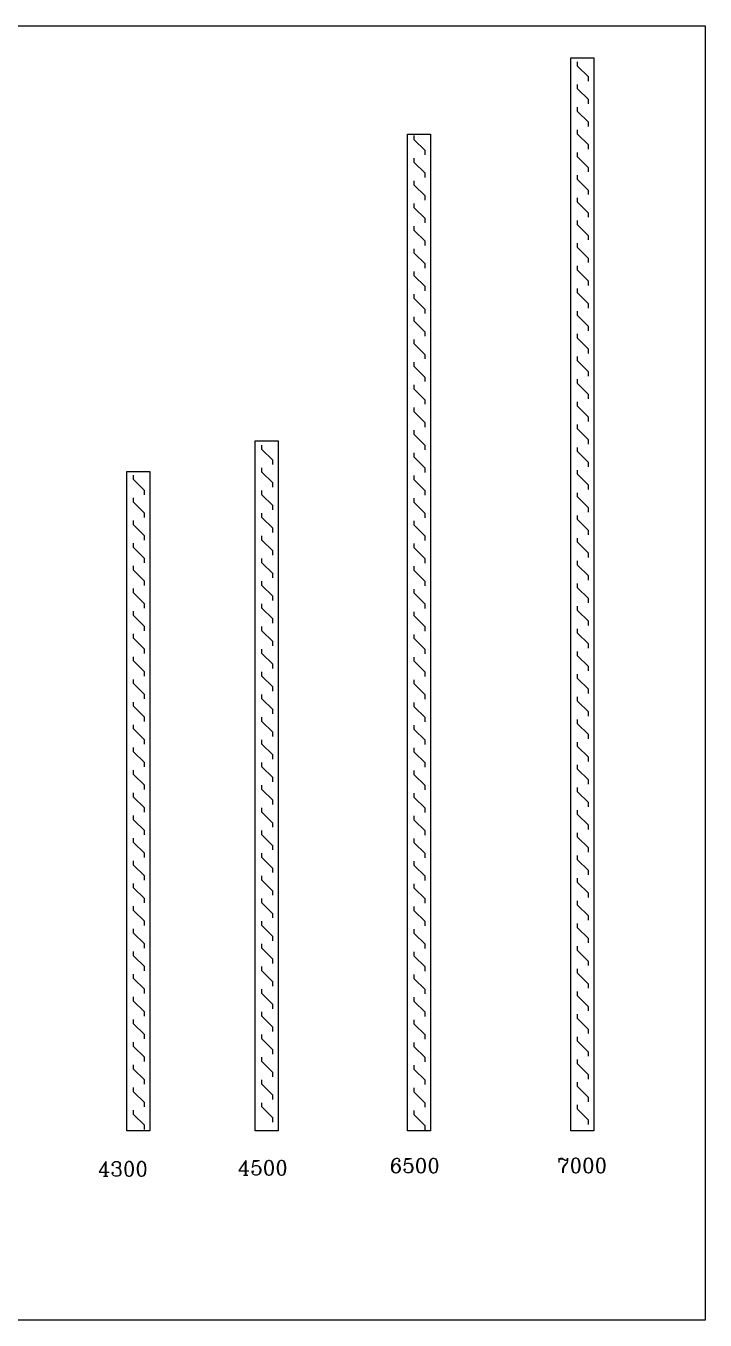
# Model space of a CAD drawing. Extents: x 462150 to 608263, y 35809 to 85242.
# Drawn here: x 571571 to 576003, y 56650 to 65093 of the extents above; entities that cross this region are included whole.
import ezdxf

# ---------------------------------------------------------------- set-up
doc = ezdxf.new("R2010")
doc.units = 0
doc.header["$LTSCALE"] = 500
doc.header["$MEASUREMENT"] = 0
for name, color, linetype in [('AC-LOUVER', 2, 'Continuous'), ('MH-RLD', 2, 'Continuous'), ('PL-W-TEXT', 7, 'Continuous')]:
    doc.layers.add(name, color=color, linetype=linetype)
doc.styles.add('FF-LOOP', font='romanc.shx', dxfattribs={"height": 2})

# ---------------------------------------------------------------- blocks, each defined once
blk = doc.blocks.new('R_ARW')
at = {"color": 2}
blk.add_lwpolyline([(0, 0, 0, 0.45, 0), (0, 1.097015862694108, 0, 0, 0), (0, 1.772015862694107, 0, 0, 0), (0.2249999999999996, 1.997015862694107, 0, 0, 0), (-0.2249999999999996, 1.997015862694107, 0, 0, 0), (0, 2.222015862694108, 0, 0, 0), (0, 2.897015862694106, 0, 0, 0)], format="xyseb", dxfattribs=at)
blk = doc.blocks.new('EAL-4300')
at = {"layer": 'AC-LOUVER'}
blk.add_lwpolyline([(0, 0), (0, -4300.000283955712), (-150, -4300.000283955712), (-150, 0)], close=True, dxfattribs=at)
for points in [[(-34.92918695614208, -150.8360752109583), (-34.92918695614208, -122.8703432196635), (-105.6398650747869, -52.15966510101861), (-105.6398650747869, -24.19393310972373)], [(-34.92918695614208, -298.7667646259215), (-34.92918695614208, -270.8010326346266), (-105.6398650747869, -200.0903545159817), (-105.6398650747869, -172.1246225246868)], [(-34.92918695614208, -446.6974540408846), (-34.92918695614208, -418.7317220495897), (-105.6398650747869, -348.0210439309449), (-105.6398650747869, -320.05531193965)], [(-34.92918695614208, -594.6281434558477), (-34.92918695614208, -566.6624114645527), (-105.6398650747869, -495.9517333459079), (-105.6398650747869, -467.9860013546131)], [(-34.92918695614208, -742.5588328708109), (-34.92918695614208, -714.593100879516), (-105.6398650747869, -643.8824227608711), (-105.6398650747869, -615.9166907695762)], [(-34.92918695614208, -890.4895222857739), (-34.92918695614208, -862.5237902944791), (-105.6398650747869, -791.8131121758342), (-105.6398650747869, -763.8473801845391)], [(-34.92918695614208, -1038.420211700737), (-34.92918695614208, -1010.454479709442), (-105.6398650747869, -939.7438015907974), (-105.6398650747869, -911.7780695995024)], [(-34.92918695614208, -1186.3509011157), (-34.92918695614208, -1158.385169124405), (-105.6398650747869, -1087.67449100576), (-105.6398650747869, -1059.708759014466)], [(-34.92918695614208, -1334.281590530663), (-34.92918695614208, -1306.315858539368), (-105.6398650747869, -1235.605180420723), (-105.6398650747869, -1207.639448429429)], [(-34.92918695614208, -1482.212279945626), (-34.92918695614208, -1454.246547954332), (-105.6398650747869, -1383.535869835687), (-105.6398650747869, -1355.570137844392)], [(-34.92918695614208, -1630.14296936059), (-34.92918695614208, -1602.177237369295), (-105.6398650747869, -1531.46655925065), (-105.6398650747869, -1503.500827259355)], [(-34.92918695614208, -1778.073658775553), (-34.92918695614208, -1750.107926784258), (-105.6398650747869, -1679.397248665613), (-105.6398650747869, -1651.431516674318)], [(-34.92918695614208, -1926.004348190516), (-34.92918695614208, -1898.038616199221), (-105.6398650747869, -1827.327938080576), (-105.6398650747869, -1799.362206089281)], [(-34.92918695614208, -2073.935037605479), (-34.92918695614208, -2045.969305614184), (-105.6398650747869, -1975.258627495539), (-105.6398650747869, -1947.292895504244)], [(-34.92918695614208, -2221.865727020442), (-34.92918695614208, -2193.899995029147), (-105.6398650747869, -2123.189316910503), (-105.6398650747869, -2095.223584919208)], [(-34.92918695614208, -2369.796416435406), (-34.92918695614208, -2341.830684444111), (-105.6398650747869, -2271.120006325466), (-105.6398650747869, -2243.154274334171)], [(-34.92918695614208, -2517.727105850369), (-34.92918695614208, -2489.761373859074), (-105.6398650747869, -2419.050695740429), (-105.6398650747869, -2391.084963749134)], [(-34.92918695614208, -2665.657795265332), (-34.92918695614208, -2637.692063274037), (-105.6398650747869, -2566.981385155392), (-105.6398650747869, -2539.015653164097)], [(-34.92918695614208, -2813.588484680295), (-34.92918695614208, -2785.622752689), (-105.6398650747869, -2714.912074570355), (-105.6398650747869, -2686.94634257906)], [(-34.92918695614208, -2961.519174095258), (-34.92918695614208, -2933.553442103963), (-105.6398650747869, -2862.842763985318), (-105.6398650747869, -2834.877031994023)], [(-34.92918695614208, -3109.449863510221), (-34.92918695614208, -3081.484131518926), (-105.6398650747869, -3010.773453400281), (-105.6398650747869, -2982.807721408986)], [(-34.92918695614208, -3257.380552925184), (-34.92918695614208, -3229.414820933889), (-105.6398650747869, -3158.704142815244), (-105.6398650747869, -3130.738410823949)], [(-34.92918695614208, -3405.311242340147), (-34.92918695614208, -3377.345510348852), (-105.6398650747869, -3306.634832230208), (-105.6398650747869, -3278.669100238913)], [(-34.92918695614208, -3553.24193175511), (-34.92918695614208, -3525.276199763816), (-105.6398650747869, -3454.565521645171), (-105.6398650747869, -3426.599789653876)], [(-34.92918695614208, -3701.172621170073), (-34.92918695614208, -3673.206889178779), (-105.6398650747869, -3602.496211060134), (-105.6398650747869, -3574.530479068839)], [(-34.92918695614208, -3849.103310585036), (-34.92918695614208, -3821.137578593742), (-105.6398650747869, -3750.426900475097), (-105.6398650747869, -3722.461168483802)], [(-34.92918695614208, -3997.034), (-34.92918695614208, -3969.068268008705), (-105.6398650747869, -3898.35758989006), (-105.6398650747869, -3870.391857898765)], [(-34.92918695614208, -4144.964689414963), (-34.92918695614208, -4116.998957423668), (-105.6398650747869, -4046.288279305023), (-105.6398650747869, -4018.322547313728)], [(-34.92918695614208, -4292.895378829926), (-34.92918695614208, -4264.929646838631), (-105.6398650747869, -4194.218968719986), (-105.6398650747869, -4166.25323672869)]]:
    blk.add_lwpolyline(points, dxfattribs=at)
at = {"layer": 'MH-RLD', "xscale": -85, "yscale": 85, "zscale": 85, "rotation": 270}
for p in [(-428.3165267433506, -185.2047327509644), (-428.3165267433506, -585.2047620764497), (-428.3165267433506, -985.2047914019348), (-428.3165267433506, -1385.204791401935), (-428.3165267433506, -1785.20482072742), (-428.3165267433506, -2185.20482072742), (-428.3165267433506, -2585.20482072742), (-428.3165267433506, -2985.20482072742), (-428.3165267433506, -3385.20482072742), (-428.3165267433506, -3785.20482072742), (-428.3165267433506, -4185.204820727419)]:
    blk.add_blockref('R_ARW', p, dxfattribs=at)
blk = doc.blocks.new('EAL-4500')
at = {"layer": 'AC-LOUVER'}
blk.add_lwpolyline([(0, 0), (0, -4500), (-150, -4500), (-150, 0)], close=True, dxfattribs=at)
for points in [[(-34.92918695614208, -153.8020752109587), (-34.92918695614208, -125.8363432196638), (-105.6398650747869, -55.12566510101897), (-105.6398650747869, -27.15993310972408)], [(-34.92918695614208, -301.7327646259218), (-34.92918695614208, -273.767032634627), (-105.6398650747869, -203.0563545159821), (-105.6398650747869, -175.0906225246872)], [(-34.92918695614208, -449.6634540408849), (-34.92918695614208, -421.69772204959), (-105.6398650747869, -350.9870439309452), (-105.6398650747869, -323.0213119396503)], [(-34.92918695614208, -597.5941434558482), (-34.92918695614208, -569.6284114645532), (-105.6398650747869, -498.9177333459083), (-105.6398650747869, -470.9520013546133)], [(-34.92918695614208, -745.5248328708113), (-34.92918695614208, -717.5591008795163), (-105.6398650747869, -646.8484227608715), (-105.6398650747869, -618.8826907695767)], [(-34.92918695614208, -893.4555222857744), (-34.92918695614208, -865.4897902944793), (-105.6398650747869, -794.7791121758347), (-105.6398650747869, -766.8133801845398)], [(-34.92918695614208, -1041.386211700737), (-34.92918695614208, -1013.420479709442), (-105.6398650747869, -942.7098015907977), (-105.6398650747869, -914.7440695995027)], [(-34.92918695614208, -1189.3169011157), (-34.92918695614208, -1161.351169124405), (-105.6398650747869, -1090.64049100576), (-105.6398650747869, -1062.674759014466)], [(-34.92918695614208, -1337.247590530664), (-34.92918695614208, -1309.281858539369), (-105.6398650747869, -1238.571180420724), (-105.6398650747869, -1210.605448429429)], [(-34.92918695614208, -1485.178279945627), (-34.92918695614208, -1457.212547954332), (-105.6398650747869, -1386.501869835687), (-105.6398650747869, -1358.536137844392)], [(-34.92918695614208, -1633.10896936059), (-34.92918695614208, -1605.143237369295), (-105.6398650747869, -1534.43255925065), (-105.6398650747869, -1506.466827259355)], [(-34.92918695614208, -1781.039658775553), (-34.92918695614208, -1753.073926784258), (-105.6398650747869, -1682.363248665613), (-105.6398650747869, -1654.397516674318)], [(-34.92918695614208, -1928.970348190516), (-34.92918695614208, -1901.004616199221), (-105.6398650747869, -1830.293938080576), (-105.6398650747869, -1802.328206089281)], [(-34.92918695614208, -2076.901037605479), (-34.92918695614208, -2048.935305614184), (-105.6398650747869, -1978.22462749554), (-105.6398650747869, -1950.258895504244)], [(-34.92918695614208, -2224.831727020442), (-34.92918695614208, -2196.865995029148), (-105.6398650747869, -2126.155316910503), (-105.6398650747869, -2098.189584919208)], [(-34.92918695614208, -2372.762416435406), (-34.92918695614208, -2344.796684444111), (-105.6398650747869, -2274.086006325466), (-105.6398650747869, -2246.120274334171)], [(-34.92918695614208, -2520.693105850369), (-34.92918695614208, -2492.727373859074), (-105.6398650747869, -2422.016695740429), (-105.6398650747869, -2394.050963749134)], [(-34.92918695614208, -2668.623795265332), (-34.92918695614208, -2640.658063274037), (-105.6398650747869, -2569.947385155392), (-105.6398650747869, -2541.981653164097)], [(-34.92918695614208, -2816.554484680295), (-34.92918695614208, -2788.588752689), (-105.6398650747869, -2717.878074570355), (-105.6398650747869, -2689.912342579061)], [(-34.92918695614208, -2964.485174095258), (-34.92918695614208, -2936.519442103963), (-105.6398650747869, -2865.808763985319), (-105.6398650747869, -2837.843031994024)], [(-34.92918695614208, -3112.415863510221), (-34.92918695614208, -3084.450131518927), (-105.6398650747869, -3013.739453400282), (-105.6398650747869, -2985.773721408987)], [(-34.92918695614208, -3260.346552925184), (-34.92918695614208, -3232.380820933889), (-105.6398650747869, -3161.670142815245), (-105.6398650747869, -3133.70441082395)], [(-34.92918695614208, -3408.277242340147), (-34.92918695614208, -3380.311510348853), (-105.6398650747869, -3309.600832230208), (-105.6398650747869, -3281.635100238913)], [(-34.92918695614208, -3556.207931755111), (-34.92918695614208, -3528.242199763816), (-105.6398650747869, -3457.531521645171), (-105.6398650747869, -3429.565789653877)], [(-34.92918695614208, -3704.138621170074), (-34.92918695614208, -3676.172889178779), (-105.6398650747869, -3605.462211060134), (-105.6398650747869, -3577.49647906884)], [(-34.92918695614208, -3852.069310585037), (-34.92918695614208, -3824.103578593742), (-105.6398650747869, -3753.392900475097), (-105.6398650747869, -3725.427168483803)], [(-34.92918695614208, -4000), (-34.92918695614208, -3972.034268008705), (-105.6398650747869, -3901.32358989006), (-105.6398650747869, -3873.357857898766)], [(-34.92918695614208, -4147.930689414963), (-34.92918695614208, -4119.964957423667), (-105.6398650747869, -4049.254279305023), (-105.6398650747869, -4021.288547313728)], [(-34.92918695614208, -4295.861378829926), (-34.92918695614208, -4267.895646838631), (-105.6398650747869, -4197.184968719986), (-105.6398650747869, -4169.219236728691)], [(-34.92918695614208, -4443.792068244888), (-34.92918695614208, -4415.826336253594), (-105.6398650747869, -4345.115658134949), (-105.6398650747869, -4317.149926143655)]]:
    blk.add_lwpolyline(points, dxfattribs=at)
at = {"layer": 'MH-RLD', "xscale": -85, "yscale": 85, "zscale": 85, "rotation": 270}
for p in [(-428.3165267433506, -188.1707327509648), (-428.3165267433506, -588.1707620764499), (-428.3165267433506, -988.1707914019353), (-428.3165267433506, -1388.170791401935), (-428.3165267433506, -1788.17082072742), (-428.3165267433506, -2188.170820727421), (-428.3165267433506, -2588.17082072742), (-428.3165267433506, -2988.17082072742), (-428.3165267433506, -3388.170820727421), (-428.3165267433506, -3788.170820727421), (-428.3165267433506, -4188.17082072742)]:
    blk.add_blockref('R_ARW', p, dxfattribs=at)
blk = doc.blocks.new('EAL-6500')
at = {"layer": 'AC-LOUVER'}
blk.add_lwpolyline([(0, 0), (0, -6500), (-150, -6500), (-150, 0)], close=True, dxfattribs=at)
for points in [[(-34.92918695614208, -134.1823284737184), (-34.92918695614208, -106.2165964824234), (-105.6398650747869, -35.50591836377861), (-105.6398650747869, -7.540186372483731)], [(-34.92918695614208, -282.1130178886815), (-34.92918695614208, -254.1472858973866), (-105.6398650747869, -183.4366077787417), (-105.6398650747869, -155.4708757874468)], [(-34.92918695614208, -430.0437073036446), (-34.92918695614208, -402.0779753123497), (-105.6398650747869, -331.3672971937049), (-105.6398650747869, -303.40156520241)], [(-34.92918695614208, -577.9743967186077), (-34.92918695614208, -550.0086647273127), (-105.6398650747869, -479.297986608668), (-105.6398650747869, -451.3322546173731)], [(-34.92918695614208, -725.9050861335708), (-34.92918695614208, -697.9393541422759), (-105.6398650747869, -627.2286760236311), (-105.6398650747869, -599.2629440323362)], [(-34.92918695614208, -873.8357755485339), (-34.92918695614208, -845.8700435572391), (-105.6398650747869, -775.1593654385943), (-105.6398650747869, -747.1936334472992)], [(-34.92918695614208, -1021.766464963497), (-34.92918695614208, -993.8007329722024), (-105.6398650747869, -923.0900548535575), (-105.6398650747869, -895.1243228622624)], [(-34.92918695614208, -1169.69715437846), (-34.92918695614208, -1141.731422387165), (-105.6398650747869, -1071.02074426852), (-105.6398650747869, -1043.055012277225)], [(-34.92918695614208, -1317.627843793423), (-34.92918695614208, -1289.662111802128), (-105.6398650747869, -1218.951433683483), (-105.6398650747869, -1190.985701692189)], [(-34.92918695614208, -1465.558533208386), (-34.92918695614208, -1437.592801217092), (-105.6398650747869, -1366.882123098447), (-105.6398650747869, -1338.916391107152)], [(-34.92918695614208, -1613.489222623349), (-34.92918695614208, -1585.523490632055), (-105.6398650747869, -1514.81281251341), (-105.6398650747869, -1486.847080522115)], [(-34.92918695614208, -1761.419912038312), (-34.92918695614208, -1733.454180047018), (-105.6398650747869, -1662.743501928373), (-105.6398650747869, -1634.777769937078)], [(-34.92918695614208, -1909.350601453276), (-34.92918695614208, -1881.384869461981), (-105.6398650747869, -1810.674191343336), (-105.6398650747869, -1782.708459352041)], [(-34.92918695614208, -2057.281290868239), (-34.92918695614208, -2029.315558876944), (-105.6398650747869, -1958.604880758299), (-105.6398650747869, -1930.639148767004)], [(-34.92918695614208, -2205.211980283202), (-34.92918695614208, -2177.246248291908), (-105.6398650747869, -2106.535570173262), (-105.6398650747869, -2078.569838181968)], [(-34.92918695614208, -2353.142669698165), (-34.92918695614208, -2325.176937706871), (-105.6398650747869, -2254.466259588225), (-105.6398650747869, -2226.500527596931)], [(-34.92918695614208, -2501.073359113128), (-34.92918695614208, -2473.107627121834), (-105.6398650747869, -2402.396949003189), (-105.6398650747869, -2374.431217011894)], [(-34.92918695614208, -2649.004048528091), (-34.92918695614208, -2621.038316536797), (-105.6398650747869, -2550.327638418152), (-105.6398650747869, -2522.361906426857)], [(-34.92918695614208, -2796.934737943055), (-34.92918695614208, -2768.96900595176), (-105.6398650747869, -2698.258327833115), (-105.6398650747869, -2670.29259584182)], [(-34.92918695614208, -2944.865427358018), (-34.92918695614208, -2916.899695366723), (-105.6398650747869, -2846.189017248078), (-105.6398650747869, -2818.223285256783)], [(-34.92918695614208, -3092.796116772981), (-34.92918695614208, -3064.830384781686), (-105.6398650747869, -2994.119706663041), (-105.6398650747869, -2966.153974671746)], [(-34.92918695614208, -3240.726806187944), (-34.92918695614208, -3212.761074196649), (-105.6398650747869, -3142.050396078004), (-105.6398650747869, -3114.08466408671)], [(-34.92918695614208, -3388.657495602907), (-34.92918695614208, -3360.691763611612), (-105.6398650747869, -3289.981085492968), (-105.6398650747869, -3262.015353501673)], [(-34.92918695614208, -3536.58818501787), (-34.92918695614208, -3508.622453026575), (-105.6398650747869, -3437.911774907931), (-105.6398650747869, -3409.946042916636)], [(-34.92918695614208, -3684.518874432833), (-34.92918695614208, -3656.553142441538), (-105.6398650747869, -3585.842464322894), (-105.6398650747869, -3557.876732331599)], [(-34.92918695614208, -3832.449563847796), (-34.92918695614208, -3804.483831856502), (-105.6398650747869, -3733.773153737857), (-105.6398650747869, -3705.807421746562)], [(-34.92918695614208, -3980.38025326276), (-34.92918695614208, -3952.414521271465), (-105.6398650747869, -3881.70384315282), (-105.6398650747869, -3853.738111161526)], [(-34.92918695614208, -4128.310942677723), (-34.92918695614208, -4100.345210686428), (-105.6398650747869, -4029.634532567783), (-105.6398650747869, -4001.668800576488)], [(-34.92918695614208, -4276.241632092686), (-34.92918695614208, -4248.275900101391), (-105.6398650747869, -4177.565221982746), (-105.6398650747869, -4149.59948999145)], [(-34.92918695614208, -4424.172321507649), (-34.92918695614208, -4396.206589516354), (-105.6398650747869, -4325.495911397708), (-105.6398650747869, -4297.530179406414)], [(-34.92918695614208, -4572.103010922612), (-34.92918695614208, -4544.137278931317), (-105.6398650747869, -4473.426600812672), (-105.6398650747869, -4445.460868821377)], [(-34.92918695614208, -4720.033700337575), (-34.92918695614208, -4692.067968346281), (-105.6398650747869, -4621.357290227635), (-105.6398650747869, -4593.39155823634)], [(-34.92918695614208, -4867.964389752539), (-34.92918695614208, -4839.998657761244), (-105.6398650747869, -4769.287979642599), (-105.6398650747869, -4741.322247651304)], [(-34.92918695614208, -5015.895079167502), (-34.92918695614208, -4987.929347176208), (-105.6398650747869, -4917.218669057563), (-105.6398650747869, -4889.252937066267)], [(-34.92918695614208, -5163.825768582466), (-34.92918695614208, -5135.86003659117), (-105.6398650747869, -5065.149358472525), (-105.6398650747869, -5037.18362648123)], [(-34.92918695614208, -5311.756457997428), (-34.92918695614208, -5283.790726006133), (-105.6398650747869, -5213.080047887488), (-105.6398650747869, -5185.114315896193)], [(-34.92918695614208, -5459.687147412391), (-34.92918695614208, -5431.721415421096), (-105.6398650747869, -5361.010737302451), (-105.6398650747869, -5333.045005311156)], [(-34.92918695614208, -5607.617836827353), (-34.92918695614208, -5579.652104836059), (-105.6398650747869, -5508.941426717414), (-105.6398650747869, -5480.975694726118)], [(-34.92918695614208, -5755.548526242318), (-34.92918695614208, -5727.582794251023), (-105.6398650747869, -5656.872116132377), (-105.6398650747869, -5628.906384141083)], [(-34.92918695614208, -5903.479215657281), (-34.92918695614208, -5875.513483665986), (-105.6398650747869, -5804.802805547341), (-105.6398650747869, -5776.837073556047)], [(-34.92918695614208, -6051.409905072243), (-34.92918695614208, -6023.444173080949), (-105.6398650747869, -5952.733494962304), (-105.6398650747869, -5924.76776297101)], [(-34.92918695614208, -6199.340594487207), (-34.92918695614208, -6171.374862495912), (-105.6398650747869, -6100.664184377267), (-105.6398650747869, -6072.698452385972)], [(-34.92918695614208, -6347.271283902171), (-34.92918695614208, -6319.305551910876), (-105.6398650747869, -6248.59487379223), (-105.6398650747869, -6220.629141800935)], [(-34.92918695614208, -6495.201973317133), (-34.92918695614208, -6467.236241325839), (-105.6398650747869, -6396.525563207194), (-105.6398650747869, -6368.559831215898)]]:
    blk.add_lwpolyline(points, dxfattribs=at)
at = {"layer": 'MH-RLD', "xscale": -85, "yscale": 85, "zscale": 85, "rotation": 270}
for p in [(-428.3165267433506, -259.3791327887448), (-428.3165267433506, -659.3791327887448), (-428.3165267433506, -1059.37916211423), (-428.3165267433506, -1459.37916211423), (-428.3165267433506, -1859.37916211423), (-428.3165267433506, -2259.37916211423), (-428.3165267433506, -2659.37916211423), (-428.3165267433506, -3059.37916211423), (-428.3165267433506, -3459.37916211423), (-428.3165267433506, -3859.37916211423), (-428.3165267433506, -4259.37916211423), (-428.3165267433506, -4659.379162114229), (-428.3165267433506, -5059.37916211423), (-428.3165267433506, -5459.37916211423), (-428.3165267433506, -5859.37916211423), (-428.3165267433506, -6259.37916211423)]:
    blk.add_blockref('R_ARW', p, dxfattribs=at)
blk = doc.blocks.new('EAL-7000')
at = {"layer": 'AC-LOUVER'}
blk.add_lwpolyline([(0, 0), (0, -7000), (-150, -7000), (-150, 0)], close=True, dxfattribs=at)
for points in [[(-34.92918695614208, -153.8020752109587), (-34.92918695614208, -125.8363432196638), (-105.6398650747869, -55.12566510101897), (-105.6398650747869, -27.15993310972408)], [(-34.92918695614208, -301.7327646259218), (-34.92918695614208, -273.767032634627), (-105.6398650747869, -203.0563545159821), (-105.6398650747869, -175.0906225246872)], [(-34.92918695614208, -449.6634540408849), (-34.92918695614208, -421.69772204959), (-105.6398650747869, -350.9870439309452), (-105.6398650747869, -323.0213119396503)], [(-34.92918695614208, -597.5941434558482), (-34.92918695614208, -569.6284114645532), (-105.6398650747869, -498.9177333459083), (-105.6398650747869, -470.9520013546133)], [(-34.92918695614208, -745.5248328708113), (-34.92918695614208, -717.5591008795163), (-105.6398650747869, -646.8484227608715), (-105.6398650747869, -618.8826907695767)], [(-34.92918695614208, -893.4555222857744), (-34.92918695614208, -865.4897902944793), (-105.6398650747869, -794.7791121758347), (-105.6398650747869, -766.8133801845398)], [(-34.92918695614208, -1041.386211700737), (-34.92918695614208, -1013.420479709442), (-105.6398650747869, -942.7098015907977), (-105.6398650747869, -914.7440695995027)], [(-34.92918695614208, -1189.3169011157), (-34.92918695614208, -1161.351169124405), (-105.6398650747869, -1090.64049100576), (-105.6398650747869, -1062.674759014466)], [(-34.92918695614208, -1337.247590530664), (-34.92918695614208, -1309.281858539369), (-105.6398650747869, -1238.571180420724), (-105.6398650747869, -1210.605448429429)], [(-34.92918695614208, -1485.178279945627), (-34.92918695614208, -1457.212547954332), (-105.6398650747869, -1386.501869835687), (-105.6398650747869, -1358.536137844392)], [(-34.92918695614208, -1633.10896936059), (-34.92918695614208, -1605.143237369295), (-105.6398650747869, -1534.43255925065), (-105.6398650747869, -1506.466827259355)], [(-34.92918695614208, -1781.039658775553), (-34.92918695614208, -1753.073926784258), (-105.6398650747869, -1682.363248665613), (-105.6398650747869, -1654.397516674318)], [(-34.92918695614208, -1928.970348190516), (-34.92918695614208, -1901.004616199221), (-105.6398650747869, -1830.293938080576), (-105.6398650747869, -1802.328206089281)], [(-34.92918695614208, -2076.901037605479), (-34.92918695614208, -2048.935305614184), (-105.6398650747869, -1978.22462749554), (-105.6398650747869, -1950.258895504244)], [(-34.92918695614208, -2224.831727020442), (-34.92918695614208, -2196.865995029148), (-105.6398650747869, -2126.155316910503), (-105.6398650747869, -2098.189584919208)], [(-34.92918695614208, -2372.762416435406), (-34.92918695614208, -2344.796684444111), (-105.6398650747869, -2274.086006325466), (-105.6398650747869, -2246.120274334171)], [(-34.92918695614208, -2520.693105850369), (-34.92918695614208, -2492.727373859074), (-105.6398650747869, -2422.016695740429), (-105.6398650747869, -2394.050963749134)], [(-34.92918695614208, -2668.623795265332), (-34.92918695614208, -2640.658063274037), (-105.6398650747869, -2569.947385155392), (-105.6398650747869, -2541.981653164097)], [(-34.92918695614208, -2816.554484680295), (-34.92918695614208, -2788.588752689), (-105.6398650747869, -2717.878074570355), (-105.6398650747869, -2689.912342579061)], [(-34.92918695614208, -2964.485174095258), (-34.92918695614208, -2936.519442103963), (-105.6398650747869, -2865.808763985319), (-105.6398650747869, -2837.843031994024)], [(-34.92918695614208, -3112.415863510221), (-34.92918695614208, -3084.450131518927), (-105.6398650747869, -3013.739453400282), (-105.6398650747869, -2985.773721408987)], [(-34.92918695614208, -3260.346552925184), (-34.92918695614208, -3232.380820933889), (-105.6398650747869, -3161.670142815245), (-105.6398650747869, -3133.70441082395)], [(-34.92918695614208, -3408.277242340147), (-34.92918695614208, -3380.311510348853), (-105.6398650747869, -3309.600832230208), (-105.6398650747869, -3281.635100238913)], [(-34.92918695614208, -3556.207931755111), (-34.92918695614208, -3528.242199763816), (-105.6398650747869, -3457.531521645171), (-105.6398650747869, -3429.565789653877)], [(-34.92918695614208, -3704.138621170074), (-34.92918695614208, -3676.172889178779), (-105.6398650747869, -3605.462211060134), (-105.6398650747869, -3577.49647906884)], [(-34.92918695614208, -3852.069310585037), (-34.92918695614208, -3824.103578593742), (-105.6398650747869, -3753.392900475097), (-105.6398650747869, -3725.427168483803)], [(-34.92918695614208, -4000), (-34.92918695614208, -3972.034268008705), (-105.6398650747869, -3901.32358989006), (-105.6398650747869, -3873.357857898766)], [(-34.92918695614208, -4147.930689414963), (-34.92918695614208, -4119.964957423667), (-105.6398650747869, -4049.254279305023), (-105.6398650747869, -4021.288547313728)], [(-34.92918695614208, -4295.861378829926), (-34.92918695614208, -4267.895646838631), (-105.6398650747869, -4197.184968719986), (-105.6398650747869, -4169.219236728691)], [(-34.92918695614208, -4443.792068244888), (-34.92918695614208, -4415.826336253594), (-105.6398650747869, -4345.115658134949), (-105.6398650747869, -4317.149926143655)], [(-34.92918695614208, -4591.722757659853), (-34.92918695614208, -4563.757025668557), (-105.6398650747869, -4493.046347549912), (-105.6398650747869, -4465.080615558618)], [(-34.92918695614208, -4739.653447074815), (-34.92918695614208, -4711.687715083521), (-105.6398650747869, -4640.977036964875), (-105.6398650747869, -4613.011304973581)], [(-34.92918695614208, -4887.584136489778), (-34.92918695614208, -4859.618404498483), (-105.6398650747869, -4788.907726379838), (-105.6398650747869, -4760.941994388544)], [(-34.92918695614208, -5035.514825904741), (-34.92918695614208, -5007.549093913446), (-105.6398650747869, -4936.838415794802), (-105.6398650747869, -4908.872683803507)], [(-34.92918695614208, -5183.445515319704), (-34.92918695614208, -5155.47978332841), (-105.6398650747869, -5084.769105209765), (-105.6398650747869, -5056.80337321847)], [(-34.92918695614208, -5331.376204734668), (-34.92918695614208, -5303.410472743373), (-105.6398650747869, -5232.699794624727), (-105.6398650747869, -5204.734062633433)], [(-34.92918695614208, -5479.30689414963), (-34.92918695614208, -5451.341162158336), (-105.6398650747869, -5380.630484039692), (-105.6398650747869, -5352.664752048398)], [(-34.92918695614208, -5627.237583564593), (-34.92918695614208, -5599.2718515733), (-105.6398650747869, -5528.561173454655), (-105.6398650747869, -5500.595441463361)], [(-34.92918695614208, -5775.168272979557), (-34.92918695614208, -5747.202540988262), (-105.6398650747869, -5676.491862869617), (-105.6398650747869, -5648.526130878323)], [(-34.92918695614208, -5923.098962394521), (-34.92918695614208, -5895.133230403225), (-105.6398650747869, -5824.42255228458), (-105.6398650747869, -5796.456820293286)], [(-34.92918695614208, -6071.029651809483), (-34.92918695614208, -6043.063919818189), (-105.6398650747869, -5972.353241699543), (-105.6398650747869, -5944.387509708249)], [(-34.92918695614208, -6218.960341224447), (-34.92918695614208, -6190.994609233152), (-105.6398650747869, -6120.283931114505), (-105.6398650747869, -6092.318199123211)], [(-34.92918695614208, -6366.89103063941), (-34.92918695614208, -6338.925298648115), (-105.6398650747869, -6268.21462052947), (-105.6398650747869, -6240.248888538175)], [(-34.92918695614208, -6514.821720054372), (-34.92918695614208, -6486.855988063077), (-105.6398650747869, -6416.145309944432), (-105.6398650747869, -6388.179577953139)], [(-34.92918695614208, -6662.752409469337), (-34.92918695614208, -6634.78667747804), (-105.6398650747869, -6564.075999359396), (-105.6398650747869, -6536.110267368101)], [(-34.92918695614208, -6810.6830988843), (-34.92918695614208, -6782.717366893005), (-105.6398650747869, -6712.006688774361), (-105.6398650747869, -6684.040956783064)], [(-34.92918695614208, -6958.613788299263), (-34.92918695614208, -6930.648056307968), (-105.6398650747869, -6859.937378189323), (-105.6398650747869, -6831.971646198027)]]:
    blk.add_lwpolyline(points, dxfattribs=at)
at = {"layer": 'MH-RLD', "xscale": -85, "yscale": 85, "zscale": 85, "rotation": 270}
for p in [(-428.3165267433506, -106.4833922395482), (-428.3165267433506, -506.4834215650335), (-428.3165267433506, -906.4834508905188), (-428.3165267433506, -1306.483450890518), (-428.3165267433506, -1706.483480216004), (-428.3165267433506, -2106.483480216004), (-428.3165267433506, -2506.483480216004), (-428.3165267433506, -2906.483480216004), (-428.3165267433506, -3306.483480216004), (-428.3165267433506, -3706.483480216004), (-428.3165267433506, -4106.483480216004), (-428.3165267433506, -4506.483480216004), (-428.3165267433506, -4906.483480216004), (-428.3165267433506, -5306.483480216004), (-428.3165267433506, -5706.483480216003), (-428.3165267433506, -6106.483480216003), (-428.3165267433506, -6506.483480216003), (-428.3165267433506, -6906.483480216003)]:
    blk.add_blockref('R_ARW', p, dxfattribs=at)

msp = doc.modelspace()

# ---------------------------------------------------------------- linework, layer by layer
msp.add_lwpolyline([(558378.9719603352, 65092.72511109087), (576002.8418942917, 65092.72511109087), (576002.8418942917, 56649.67354476877), (558378.9719603352, 56649.67354476877)], close=True)

# ---------------------------------------------------------------- block references
at = {"layer": 'AC-LOUVER'}
for name, p in [('EAL-7000', (575276.4702158627, 64885.33278354576)), ('EAL-6500', (574210.803699863, 64385.33278354567)), ('EAL-4500', (573216.7089490126, 62385.33278354576)), ('EAL-4300', (572379.3908297145, 62185.33306750147))]:
    msp.add_blockref(name, p, dxfattribs=at)

# ---------------------------------------------------------------- texts
at = {"layer": 'PL-W-TEXT', "style": 'FF-LOOP'}
for s, p in [('4300', (572040.5666935351, 57588.23008923519)), ('4500', (572953.4123147647, 57595.3323170818)), ('6500', (573945.2768910868, 57609.41057045071)), ('7000', (575036.6433455208, 57610.80983383794))]:
    msp.add_text(s, height=95.25600000000004, dxfattribs=at).set_placement(p)

doc.saveas('drawing.dxf')
